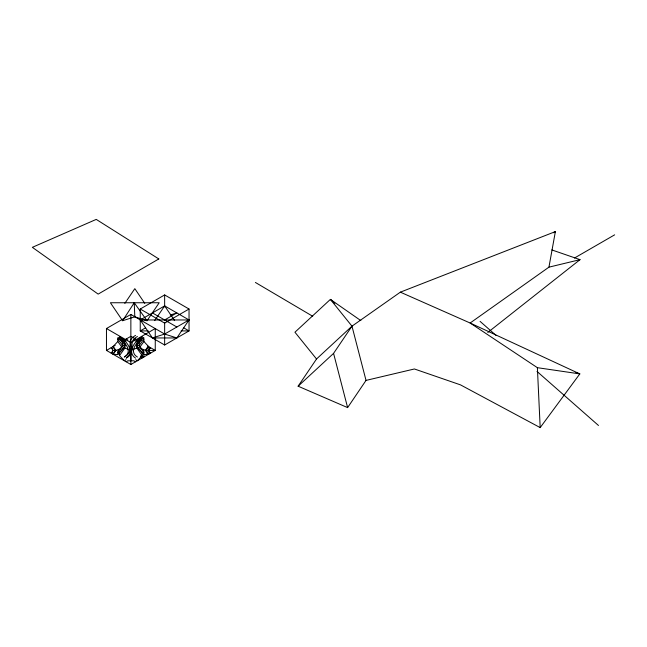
<?xml version="1.0" encoding="UTF-8"?>
<svg xmlns="http://www.w3.org/2000/svg" width="647" height="647" viewBox="0 0 647 647"><rect width="100%" height="100%" fill="white"/><g stroke="black" fill="none" stroke-linecap="round" stroke-linejoin="round"><path stroke-width="0.97" d="M106.464 328.53L130.864 342.611L155.256 328.53L155.256 350.415L130.864 364.504L106.464 350.415L106.464 328.53L130.864 314.442L164.645 334.054L176.841 337.952L189.037 319.966L164.645 305.885L140.245 319.966L152.441 337.952L176.841 337.952M130.864 360.8L130.864 350.415L136.816 348.054L136.816 345.49L142.219 337.96L143.901 338.931L143.901 341.503L139.792 347.237M130.864 314.442L130.864 364.504M575.992 372.648L579.817 373.901L537.382 367.682L470.134 323.015L548.939 267.162L555.377 231.602L400.356 292.161L351.976 326.169L316.529 358.996L298.121 386.202L347.617 407.61L366.024 380.404L414.403 368.976L460.486 384.868L540.188 427.602L579.817 373.901L470.134 323.015L400.356 292.161M122.606 320.734L134.236 302.747L147.006 320.734L159.202 302.747L110.411 302.747L122.606 320.734L134.811 316.828L147.006 320.734M124.831 303.378L134.811 288.659L144.791 303.378M154.665 320.597L164.645 305.885L174.625 320.597M298.121 386.202L333.569 353.375L351.976 326.169L330.391 299.391L294.943 332.218L316.529 358.996M125.995 359.708L124.281 360.702L119.509 355.583L124.911 348.054L124.911 345.49L119.509 337.96L117.819 338.931L117.819 341.503L113.047 346.614L115.862 350.415L113.112 350.415L111.163 353.125L112.877 352.138M119.582 352.154L117.819 354.613L113.047 354.216L115.773 350.415L120.835 348.644M117.819 354.613L117.819 352.041L122.518 345.49L124.911 345.49L119.509 353.019L119.509 355.583M140.415 356.74A18.448 10.651 0 0 0 142.219 357.945L142.219 353.019L136.816 345.49L139.202 345.49L143.901 338.931M142.138 352.154L143.901 354.613L148.681 354.216L145.947 350.415L148.681 346.614L143.901 341.503M150.557 347.706L148.616 350.415L150.557 353.125A6.648 3.833 0 0 1 150.557 347.706L148.842 348.693M113.047 354.216L115.862 350.415M487.789 332.461L580.036 259.649L551.818 249.92M553.767 232.815L555.377 231.602L553.662 232.572M135.563 335.381L133.541 336.699A17.429 10.061 0 0 0 130.33 340.726L129.465 351.669A17.582 10.15 0 0 1 126.286 355.713L124.281 357.039C133.597 351.669 124.459 340.807 117.819 337.783A16.054 9.268 0 0 1 117.819 350.892M137.439 336.472L135.425 337.791A17.429 10.061 0 0 0 132.214 341.818L131.341 352.761A17.582 10.15 0 0 1 128.163 356.804L126.165 358.131C135.393 352.219 126.529 340.346 119.509 336.812A18.448 10.651 0 0 1 119.509 351.871M140.245 309.023L164.645 294.935L189.037 309.023L189.037 330.916L164.645 344.997L140.245 330.916L140.245 309.023L164.645 323.112L189.037 309.023M106.464 350.415L115.174 345.385M123.019 340.856L130.864 336.327L138.701 340.856M145.47 327.892L140.245 330.916L148.212 330.916M164.645 319.966L176.841 312.922L170.274 315.024M133.848 340.031L135.563 339.044M135.733 341.123L137.439 340.128L141.264 340.443M130.015 349.93L132.627 348.418M142.122 320.572L140.245 319.966L189.037 319.966L164.645 334.054L152.441 337.952M126.165 361.786L127.88 360.8L133.848 360.8L135.563 361.786M142.219 353.019L143.901 352.041L139.202 345.49M574.463 258.04L614.65 234.837M187.161 320.572L189.037 319.966M548.939 267.162L580.036 259.649M120.463 340.443L124.281 340.128L125.995 341.123M181.071 330.916L189.037 330.916L183.813 327.892M145.502 350.415L155.256 350.415L147.419 345.886M140.892 348.644L145.947 350.415M124.911 348.054L130.864 350.415M152.441 312.922L176.841 327.01M126.165 339.044L127.88 340.031M148.842 352.138L150.557 353.125M146.966 353.23L148.681 354.216L145.858 350.415L148.681 346.614A9.309 5.37 0 0 0 147.031 347.908M140.448 355.947L143.06 357.459A17.251 9.964 0 0 1 141.378 356.327M135.733 359.708L137.439 360.702L142.219 355.583L136.816 348.054M112.877 348.693L111.163 347.706L113.112 350.415M117.819 352.041L119.509 353.019M255.403 282.464L312.727 316.278M137.439 357.039C128.122 351.669 137.269 340.807 143.901 337.783A16.054 9.268 0 0 0 143.901 350.892M360.848 320.605L330.391 299.391L334.814 303.281M135.563 358.131C126.335 352.219 135.191 340.346 142.219 336.812A18.448 10.651 0 0 0 142.219 351.871M480.082 321.373L496.014 335.389M537.002 371.427L598.483 425.475M117.819 338.931L122.518 345.49M117.819 341.503L121.935 347.237M113.047 346.614L115.773 350.415M351.976 326.169L366.024 380.404M333.569 353.375L347.617 407.61M537.382 367.682L540.188 427.602M134.236 302.747L134.811 316.828M164.645 294.935L164.645 306.88M164.645 322.473L164.645 344.997M143.901 352.041L143.901 356.974A16.054 9.268 0 0 1 141.661 355.349M148.681 354.216A9.309 5.37 0 0 1 147.031 352.93M146.271 351.806A9.309 5.37 0 0 1 146.271 349.024M146.473 348.644A9.309 5.37 0 0 1 146.732 348.264M158.806 258.946L98.158 294.11L32.35 247.332L96.233 219.398L158.806 258.946"/></g></svg>
